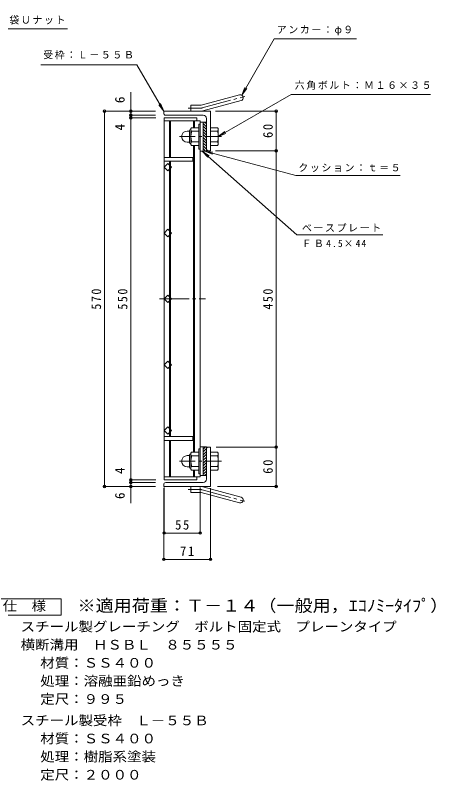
# Model space of a CAD drawing. Units: millimetres, scale not verified. Extents: x -929 to 917, y -686 to 668.
# Drawn here: x 278 to 917, y -569 to 593 of the extents above; entities that cross this region are included whole.
import ezdxf
from ezdxf.enums import TextEntityAlignment as Align

# ---------------------------------------------------------------- set-up
doc = ezdxf.new("R2010")
doc.units = ezdxf.units.MM
doc.header["$LTSCALE"] = 5
doc.header["$PDMODE"] = 32
doc.header["$PDSIZE"] = 4
doc.linetypes.add('CHAIN1', pattern=[8, 5, -1, 1, -1])
doc.linetypes.add('CHAIN2', pattern=[12, 9, -1, 1, -1])
for name, color, linetype, lineweight in [('0-1_躯体', 2, 'Continuous', 9), ('0-2_仕上', 3, 'Continuous', 9), ('0-4_その他', 7, 'Continuous', 9), ('0-5_寸法', 7, 'Continuous', 9), ('F-4_F-4ﾚｲﾔ', 2, 'Continuous', 9)]:
    doc.layers.add(name, color=color, linetype=linetype, lineweight=lineweight)
doc.layers.add('F-5_F-5ﾚｲﾔ', color=3, linetype='Continuous')
doc.styles.add('ＭＳ ゴシック', font='')
doc.styles.get('ＭＳ ゴシック').set_extended_font_data('MS Gothic')

msp = doc.modelspace()

# ---------------------------------------------------------------- linework, layer by layer
at = {"layer": '0-1_躯体'}
for p, q in [((560.75, 457.018), (618.941, 472.61)), ((544.605, 447.711), (544.605, 456.711)), ((558.42, 456.711), (544.605, 456.711)), ((563.079, 448.324), (621.27, 463.916)), ((574.605, 447.711), (503.605, 447.711)), ((503.605, 444.711), (503.605, 447.711)), ((574.605, 447.711), (574.605, 387.711)), ((506.605, 441.711), (563.605, 441.711)), ((563.605, 387.211), (563.605, 431.211)), ((568.605, 431.211), (563.605, 431.211)), ((568.605, 428.374), (565.768, 431.211)), ((568.605, 387.211), (568.605, 436.711)), ((544.605, 420.211), (544.805, 420.211)), ((544.805, 419.961), (544.805, 398.461)), ((556.805, 422.711), (545.844, 422.711)), ((556.805, 428.211), (556.805, 390.211)), ((559.105, 428.211), (556.805, 428.211)), ((568.605, 424.131), (563.605, 429.131)), ((568.605, 419.889), (563.605, 424.889)), ((568.605, 415.646), (563.605, 420.646)), ((574.605, 422.711), (585.567, 422.711)), ((586.805, 420.211), (586.605, 420.211)), ((586.605, 419.961), (586.605, 398.461)), ((539.295, 417.711), (542.805, 417.711)), ((542.805, 400.011), (542.805, 418.411)), ((556.805, 417.211), (545.844, 417.211)), ((568.605, 411.403), (563.605, 416.403)), ((568.605, 407.161), (563.605, 412.161)), ((568.605, 402.918), (563.605, 407.918)), ((574.605, 417.211), (585.567, 417.211)), ((539.305, 400.711), (542.805, 400.711)), ((544.605, 398.211), (544.805, 398.211)), ((556.805, 401.211), (545.844, 401.211)), ((556.805, 395.711), (545.844, 395.711)), ((568.605, 398.675), (563.605, 403.675)), ((568.605, 394.433), (563.605, 399.433)), ((574.605, 401.211), (585.567, 401.211)), ((574.605, 395.711), (585.567, 395.711)), ((586.805, 398.211), (586.605, 398.211)), ((559.105, 390.211), (556.805, 390.211)), ((568.605, 390.19), (563.605, 395.19)), ((567.342, 387.211), (563.605, 390.948)), ((568.605, 387.211), (563.605, 387.211)), ((571.605, 387.711), (574.605, 387.711)), ((556.805, -102.79), (556.805, -64.79)), ((559.105, -64.79), (556.805, -64.79)), ((563.605, -61.79), (563.605, -105.79)), ((568.605, -61.79), (563.605, -61.79)), ((567.342, -61.79), (563.605, -65.527)), ((568.605, -64.769), (563.605, -69.769)), ((568.605, -69.012), (563.605, -74.012)), ((568.605, -61.79), (568.605, -111.29)), ((571.605, -62.29), (574.605, -62.29)), ((574.605, -122.29), (574.605, -62.29)), ((539.305, -75.29), (542.805, -75.29)), ((542.805, -74.59), (542.805, -92.99)), ((544.605, -72.79), (544.805, -72.79)), ((544.805, -94.54), (544.805, -73.04)), ((556.805, -70.29), (545.844, -70.29)), ((556.805, -75.79), (545.844, -75.79)), ((568.605, -73.254), (563.605, -78.254)), ((568.605, -77.497), (563.605, -82.497)), ((574.605, -70.29), (585.567, -70.29)), ((574.605, -75.79), (585.567, -75.79)), ((586.805, -72.79), (586.605, -72.79)), ((586.605, -94.54), (586.605, -73.04)), ((539.295, -92.29), (542.805, -92.29)), ((556.805, -91.79), (545.844, -91.79)), ((568.605, -81.74), (563.605, -86.74)), ((568.605, -85.982), (563.605, -90.982)), ((568.605, -90.225), (563.605, -95.225)), ((574.605, -91.79), (585.567, -91.79)), ((544.605, -94.79), (544.805, -94.79)), ((556.805, -97.29), (545.844, -97.29)), ((559.105, -102.79), (556.805, -102.79)), ((568.605, -94.467), (563.605, -99.467)), ((568.605, -98.71), (563.605, -103.71)), ((568.605, -102.953), (565.768, -105.79)), ((574.605, -97.29), (585.567, -97.29)), ((586.805, -94.79), (586.605, -94.79)), ((568.605, -105.79), (563.605, -105.79)), ((503.605, -119.29), (503.605, -122.29)), ((574.605, -122.29), (503.605, -122.29)), ((506.605, -116.29), (563.605, -116.29)), ((544.605, -122.29), (544.605, -131.29)), ((563.079, -122.903), (621.27, -138.495)), ((558.42, -131.29), (544.605, -131.29)), ((560.75, -131.597), (618.941, -147.189))]:
    msp.add_line(p, q, dxfattribs=at)
at = {"layer": '0-1_躯体', "linetype": 'CHAIN2'}
for p, q in [((561.914, 452.671), (627.081, 470.132)), ((558.42, 452.211), (540.8, 452.211)), ((558.42, -126.79), (540.8, -126.79)), ((561.914, -127.25), (627.081, -144.711))]:
    msp.add_line(p, q, dxfattribs=at)
at = {"layer": '0-1_躯体', "linetype": 'CHAIN1'}
for p, q in [((591.69, 409.211), (527.504, 409.211)), ((591.69, -83.79), (527.504, -83.79))]:
    msp.add_line(p, q, dxfattribs=at)
at = {"layer": '0-1_躯体'}
for centre, radius, start, end in [((620.105, 468.263), 4.5, 285.00014, 104.99991), ((558.42, 465.711), 9, 270, 285.00002), ((506.605, 444.711), 3, 180, 270), ((558.42, 465.711), 18, 270, 285), ((563.605, 436.711), 5, 0, 90), ((544.605, 418.411), 1.8, 90, 180), ((548.965, 419.961), 4.16, 138.61835, 221.37988), ((582.445, 419.961), 4.16, 318.62012, 41.38165), ((539.295, 409.221), 8.49, 90, 180), ((539.305, 409.211), 8.5, 180, 270), ((568.806, 409.211), 24, 160.52881, 199.47119), ((562.605, 409.211), 24, 340.52881, 19.47119), ((544.605, 400.011), 1.8, 180, 270), ((548.965, 398.461), 4.16, 138.62012, 221.38165), ((582.445, 398.461), 4.16, 318.61835, 41.37988), ((571.605, 390.711), 3, 180, 270), ((571.605, -65.29), 3, 90, 180), ((539.305, -83.79), 8.5, 90, 180), ((544.605, -74.59), 1.8, 90, 180), ((548.965, -73.04), 4.16, 138.61835, 221.37988), ((568.806, -83.79), 24, 160.52881, 199.47119), ((562.605, -83.79), 24, 340.52881, 19.47119), ((582.445, -73.04), 4.16, 318.62012, 41.38165), ((539.295, -83.8), 8.49, 180, 270), ((544.605, -92.99), 1.8, 180, 270), ((548.965, -94.54), 4.16, 138.62012, 221.38165), ((582.445, -94.54), 4.16, 318.61835, 41.37988), ((563.605, -111.29), 5, 270, 0), ((506.605, -119.29), 3, 90, 180), ((558.42, -140.29), 18, 75, 90), ((558.42, -140.29), 9, 74.99998, 90), ((620.105, -142.842), 4.5, 255.00009, 74.99986)]:
    msp.add_arc(centre, radius, start, end, dxfattribs=at)
at = {"layer": '0-1_躯体', "linetype": 'CHAIN2'}
for centre, start, end in [((558.42, 465.711), 270, 284.99995), ((558.42, -140.29), 75.00005, 90)]:
    msp.add_arc(centre, 13.5, start, end, dxfattribs=at)
at = {"layer": '0-2_仕上'}
for p, q in [((504.105, -112.29), (504.105, 437.711)), ((504.105, 433.211), (559.105, 433.211)), ((512.605, 433.211), (512.605, 377.711)), ((514.105, 433.211), (514.105, 377.711)), ((549.105, 433.211), (549.105, 422.711)), ((550.605, 433.211), (550.605, 422.711)), ((559.105, -107.79), (559.105, 433.211)), ((563.605, 431.211), (559.105, 431.211)), ((549.105, -70.29), (549.105, 395.711)), ((550.605, -70.29), (550.605, 395.711)), ((563.605, 387.211), (559.105, 387.211)), ((504.105, 371.711), (548.105, 371.711)), ((509.762, 357.054), (504.105, 362.711)), ((515.419, 362.711), (509.762, 357.054)), ((512.605, 371.711), (512.605, -46.29)), ((514.105, -46.29), (514.105, 371.711)), ((509.762, 268.367), (504.105, 262.71)), ((515.419, 262.71), (509.762, 268.367)), ((509.762, 168.367), (504.105, 162.71)), ((515.419, 162.71), (509.762, 168.367)), ((509.762, 68.367), (504.105, 62.71)), ((515.419, 62.71), (509.762, 68.367)), ((509.762, -31.633), (504.105, -37.29)), ((515.419, -37.29), (509.762, -31.633)), ((504.105, -46.29), (548.105, -46.29)), ((512.605, -107.79), (512.605, -52.29)), ((514.105, -107.79), (514.105, -52.29)), ((563.605, -61.79), (559.105, -61.79)), ((549.105, -107.79), (549.105, -97.29)), ((550.605, -107.79), (550.605, -97.29)), ((504.105, -107.79), (559.105, -107.79)), ((563.605, -105.79), (559.105, -105.79))]:
    msp.add_line(p, q, dxfattribs=at)
at = {"layer": '0-2_仕上', "linetype": 'CHAIN2'}
msp.add_line((497.303, 162.71), (567.105, 162.71), dxfattribs=at)
at = {"layer": '0-2_仕上'}
for points in [[(504.105, 437.711), (554.105, 437.711), (554.105, 433.211)], [(504.105, 377.711), (548.105, 377.711), (548.105, 371.711)], [(504.105, 362.711), (509.762, 368.368), (515.419, 362.711)], [(504.105, 262.71), (509.762, 257.053), (515.419, 262.71)], [(504.105, 162.71), (509.762, 157.053), (515.419, 162.71)], [(504.105, 62.71), (509.762, 57.053), (515.419, 62.71)], [(504.105, -37.29), (509.762, -42.947), (515.419, -37.29)], [(504.105, -52.29), (548.105, -52.29), (548.105, -46.29)], [(504.105, -112.29), (554.105, -112.29), (554.105, -107.79)]]:
    msp.add_lwpolyline(points, dxfattribs=at)
at = {"layer": '0-4_その他'}
for p, q in [((453.605, -147.615), (453.605, 476.628)), ((491.105, 447.711), (412.105, 447.711)), ((413.605, -122.289), (413.605, 447.711)), ((582.106, 447.711), (676.105, 447.711)), ((674.605, -122.289), (674.605, 447.711)), ((491.105, 441.711), (452.105, 441.711)), ((491.605, 437.711), (452.105, 437.711)), ((583.559, -62.289), (676.105, -62.289)), ((491.605, -112.289), (452.105, -112.289)), ((491.105, -122.289), (412.105, -122.289)), ((491.105, -116.289), (452.105, -116.289)), ((503.605, -124.789), (503.605, -234.39)), ((504.105, -123.926), (504.105, -194.39)), ((559.105, -123.926), (559.105, -194.39)), ((574.605, -124.789), (574.605, -234.39)), ((585.424, -122.289), (676.105, -122.289)), ((504.105, -192.89), (559.105, -192.89)), ((503.605, -232.89), (574.605, -232.89))]:
    msp.add_line(p, q, dxfattribs=at)
for p in [(413.605, 447.711), (453.605, 447.711), (453.605, 441.711), (674.605, 447.711), (453.605, 437.711), (674.605, 387.711), (674.605, -62.289), (453.605, -112.289), (453.605, -116.289), (413.605, -122.289), (453.605, -122.289), (674.605, -122.289), (504.105, -192.89), (559.105, -192.89), (503.605, -232.89), (574.605, -232.89)]:
    msp.add_point(p, dxfattribs=at)
at = {"layer": '0-5_寸法'}
for p, q in [((622.355, 472.16), (671.748, 557.711)), ((671.748, 557.711), (796.818, 557.711)), ((316.939, 518.311), (462.845, 518.311)), ((503.605, 447.711), (462.845, 518.311)), ((622.355, 472.16), (627.139, 483.709)), ((622.355, 472.16), (629.965, 482.077)), ((586.606, 409.211), (697.162, 473.041)), ((697.162, 473.041), (909.491, 473.041)), ((503.605, 447.711), (495.996, 457.628)), ((503.605, 447.711), (498.822, 459.259)), ((586.606, 409.211), (596.522, 416.821)), ((586.606, 409.211), (598.154, 413.995)), ((562.262, 387.211), (570.465, 377.779)), ((566.097, 387.211), (578.49, 385.579)), ((566.097, 387.211), (577.645, 382.427)), ((566.097, 387.211), (704.597, 350.1)), ((582.106, 387.711), (676.105, 387.711)), ((704.597, 350.1), (863.375, 350.1)), ((706.045, 260.061), (836.609, 260.061))]:
    msp.add_line(p, q, dxfattribs=at)
for points in [[(68.655, 419.603), (157.064, 572.732), (357.294, 572.732)], [(706.045, 260.061), (562.262, 387.211), (572.626, 380.223)]]:
    msp.add_lwpolyline(points, dxfattribs=at)
at = {"layer": 'F-4_F-4ﾚｲﾔ'}
msp.add_lwpolyline([(235.018, -317.827), (235.018, -292.827), (347.518, -292.827), (347.518, -317.827)], close=True, dxfattribs=at)

# ---------------------------------------------------------------- texts
at = {"layer": '0-4_その他', "color": 2, "style": 'ＭＳ ゴシック'}
for s, p in [('6', (448.605, 460.053)), ('4', (448.605, 418.518)), ('4', (448.605, -103.22)), ('6', (448.605, -141.274))]:
    msp.add_text(s, height=14.66, rotation=90, dxfattribs=at).set_placement(p, align=Align.BOTTOM_LEFT)
at = {"layer": '0-4_その他', "color": 2, "char_height": 14.66, "attachment_point": 7, "rotation": 90, "style": 'ＭＳ ゴシック'}
for s, insert in [('\\T1.27;\\W0.95;60', (669.605, 407.086)), ('\\T1.27;\\W0.9;570', (408.605, 146.461)), ('\\T1.27;\\W0.9;550', (448.605, 146.461)), ('\\T1.27;\\W0.9;450', (669.605, 146.461)), ('\\T1.27;\\W0.95;60', (669.605, -102.914))]:
    msp.add_mtext(s, dxfattribs=dict(at, insert=insert))
at = {"layer": '0-4_その他', "color": 2, "char_height": 14.66, "attachment_point": 7, "style": 'ＭＳ ゴシック'}
for s, insert in [('\\T1.27;\\W0.95;55', (520.98, -187.89)), ('\\T1.27;\\W0.95;71', (528.48, -227.89))]:
    msp.add_mtext(s, dxfattribs=dict(at, insert=insert))
at = {"layer": '0-5_寸法', "char_height": 11, "attachment_point": 7, "style": 'ＭＳ ゴシック'}
for s, insert in [('\\T1.17;平座金，六角袋Ｕナット', (163.576, 579.185)), ('\\T1.17;アンカー：φ９', (675.552, 563.227)), ('\\T1.17;受枠：Ｌ－５５Ｂ', (320.389, 526.709)), ('\\T1.17;六角ボルト：Ｍ１６×３５', (702.884, 480.444)), ('\\T1.17;クッション：ｔ＝５', (708.375, 355.367)), ('\\T1.17;ベースプレート', (713.79, 264.488)), ('\\T1.26;\\W0.95;ＦＢ4.5×44', (713.79, 241.252))]:
    msp.add_mtext(s, dxfattribs=dict(at, insert=insert))
at = {"layer": 'F-4_F-4ﾚｲﾔ', "style": 'ＭＳ ゴシック', "width": 1.1}
for s, p in [('仕\u3000様', (258.768, -315.327)), ('スチール製グレーチング\u3000ボルト固定式\u3000プレーンタイプ', (286.063, -346.787)), ('横断溝用\u3000ＨＳＢＬ\u3000８５５５５', (286.063, -374.287)), ('材質：ＳＳ４００', (315.919, -401.787)), ('処理：溶融亜鉛めっき', (315.919, -429.287)), ('定尺：９９５', (315.919, -456.788)), ('スチール製受枠\u3000Ｌ－５５Ｂ', (286.063, -489.287)), ('材質：ＳＳ４００', (315.919, -516.787)), ('処理：樹脂系塗装', (315.919, -544.287)), ('定尺：２０００', (315.919, -571.787))]:
    msp.add_text(s, height=14.66, dxfattribs=at).set_placement(p, align=Align.BOTTOM_LEFT)
at = {"layer": 'F-5_F-5ﾚｲﾔ', "style": 'ＭＳ ゴシック', "width": 1.1}
msp.add_text('※適用荷重：Ｔ－１４（一般用，ｴｺﾉﾐｰﾀｲﾌﾟ）', height=18.33, dxfattribs=at).set_placement((372.518, -317.827), align=Align.BOTTOM_LEFT)

doc.saveas('drawing.dxf')
